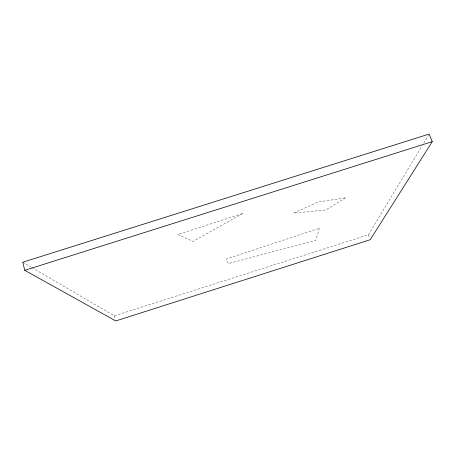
<?xml version="1.0" encoding="UTF-8"?>
<svg xmlns="http://www.w3.org/2000/svg" width="455" height="455" viewBox="0 0 455 455"><rect width="100%" height="100%" fill="white"/><g stroke="black" fill="none" stroke-linecap="round" stroke-linejoin="round"><path stroke-width="0.34" stroke-dasharray="2.27 1.71" d="M31.907 267.597L114.313 315.821L368.391 234.786L422.212 145.583M423.679 143.16L428.439 135.272M22.75 262.239L31.298 267.239M368.391 234.786L369.761 238.483M114.313 315.821L115.377 319.666M319.433 228.234L315.747 240.376L228.268 263.644L226.391 259.031L319.433 228.234M345.658 197.806L325.888 209.931L293.623 213.162L318.039 202.043L345.658 197.806M242.822 213.452L193.028 241.423L177.803 234.53L242.822 213.452"/><path stroke-width="0.68" d="M432.25 141.647L370.216 239.711L115.729 320.946L24.775 270.315L22.75 262.239L429.173 134.054L432.25 141.647L24.775 270.315"/></g></svg>
